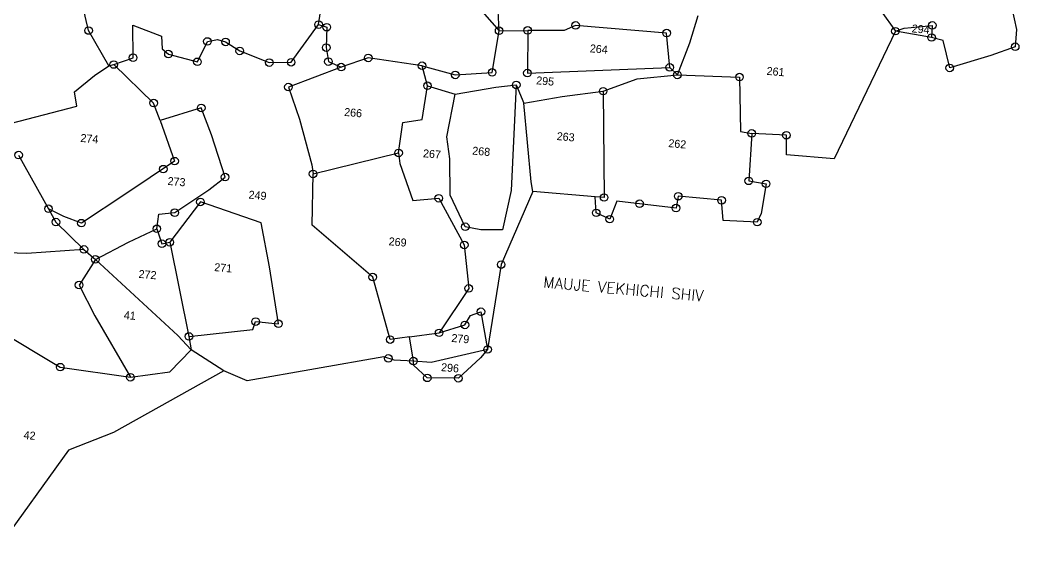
# Model space of a CAD drawing. Header units: metres. Extents: x 274390 to 277637, y 2063792 to 2066196.
# Drawn here: x 276422 to 277556, y 2064831 to 2065445 of the extents above; entities that cross this region are included whole.
import ezdxf
from ezdxf.enums import TextEntityAlignment as Align

# ---------------------------------------------------------------- set-up
doc = ezdxf.new("R2010")
doc.units = ezdxf.units.M
for name, color, linetype in [('OFF', 1, 'Continuous'), ('POLY_PARCEL', 6, 'Continuous'), ('TEXT_MAPOUT', 7, 'Continuous'), ('TEXT_PARCEL', 7, 'Continuous'), ('V_BOUND_LINE', 7, 'Continuous')]:
    doc.layers.add(name, color=color, linetype=linetype)
doc.styles.get("Standard").update_dxf_attribs({"font": 'simplex.shx'})
doc.styles.add('TEXT_MAP', font='')
doc.styles.get('TEXT_MAP').set_extended_font_data('Kruti Dev 050')

msp = doc.modelspace()

# ---------------------------------------------------------------- linework, layer by layer
for centre in [(276761.3, 2065440.2), (276761.3, 2065440.2), (276770.5, 2065437.3), (276770.5, 2065437.3), (277053, 2065439.3), (277053, 2065439.3), (277457.9, 2065439.3), (277457.9, 2065439.3), (276500.2, 2065433.5), (276500.2, 2065433.5), (276966.2, 2065433.3), (276966.2, 2065433.3), (276998.6, 2065433.6), (276998.6, 2065433.6), (277156.4, 2065430.6), (277156.4, 2065430.6), (277416.1, 2065432.8), (277416.1, 2065432.8), (277457.2, 2065425.6), (277457.2, 2065425.6), (276635, 2065421.1), (276635, 2065421.1), (276655.6, 2065420.6), (276655.6, 2065420.6), (276770, 2065414.1), (276770, 2065414.1), (277552.1, 2065415.1), (277552.1, 2065415.1), (276550.6, 2065402.7), (276550.6, 2065402.7), (276590.8, 2065406.8), (276590.8, 2065406.8), (276671.7, 2065410.4), (276671.7, 2065410.4), (276817.7, 2065402.4), (276817.7, 2065402.4), (276528.6, 2065394.9), (276528.6, 2065394.9), (276623.6, 2065398), (276623.6, 2065398), (276705.3, 2065397.1), (276705.3, 2065397.1), (276730.1, 2065397.5), (276730.1, 2065397.5), (276772.4, 2065398.2), (276772.4, 2065398.2), (276786.9, 2065392), (276786.9, 2065392), (276878.7, 2065393.6), (276878.7, 2065393.6), (277159.9, 2065391.7), (277159.9, 2065391.7), (277477.7, 2065391), (277477.7, 2065391), (276916.4, 2065383.1), (276916.4, 2065383.1), (276958.3, 2065386), (276958.3, 2065386), (276998.3, 2065385.2), (276998.3, 2065385.2), (277168.6, 2065383.1), (277168.6, 2065383.1), (277239.1, 2065380.7), (277239.1, 2065380.7), (276726.9, 2065369.3), (276726.9, 2065369.3), (276884.9, 2065370.8), (276884.9, 2065370.8), (276985.7, 2065371.8), (276985.7, 2065371.8), (277084.3, 2065364.7), (277084.3, 2065364.7), (276574, 2065351.2), (276574, 2065351.2), (276628.1, 2065345.7), (276628.1, 2065345.7), (277253, 2065316.8), (277253, 2065316.8), (277292.3, 2065314.7), (277292.3, 2065314.7), (276420.7, 2065292.2), (276420.7, 2065292.2), (276852.1, 2065294.6), (276852.1, 2065294.6), (276597.8, 2065285.3), (276597.8, 2065285.3), (276584.9, 2065276.2), (276584.9, 2065276.2), (276655.1, 2065267.2), (276655.1, 2065267.2), (276755, 2065270.8), (276755, 2065270.8), (277249.6, 2065262.9), (277249.6, 2065262.9), (277269.3, 2065259.5), (277269.3, 2065259.5), (277085.4, 2065244), (277085.4, 2065244), (277169.5, 2065245.5), (277169.5, 2065245.5), (276627, 2065239), (276627, 2065239), (276897.6, 2065243.1), (276897.6, 2065243.1), (277125.6, 2065237), (277125.6, 2065237), (277218.8, 2065240.8), (277218.8, 2065240.8), (276454.6, 2065231.3), (276454.6, 2065231.3), (276598, 2065226.8), (276598, 2065226.8), (277076.4, 2065226.6), (277076.4, 2065226.6), (277167, 2065232), (277167, 2065232), (276463, 2065216.1), (276463, 2065216.1), (276492, 2065214.9), (276492, 2065214.9), (276927.8, 2065210.9), (276927.8, 2065210.9), (277091.8, 2065219.4), (277091.8, 2065219.4), (277259.3, 2065216), (277259.3, 2065216), (276577.6, 2065208.5), (276577.6, 2065208.5), (276583.4, 2065191.5), (276583.4, 2065191.5), (276592.3, 2065193.2), (276592.3, 2065193.2), (276926.6, 2065190.2), (276926.6, 2065190.2), (276494.8, 2065185.1), (276494.8, 2065185.1), (276507.8, 2065173.8), (276507.8, 2065173.8), (276968.5, 2065167.8), (276968.5, 2065167.8), (276822.7, 2065153.7), (276822.7, 2065153.7), (276489.3, 2065144.7), (276489.3, 2065144.7), (276931.7, 2065140.9), (276931.7, 2065140.9), (276945.6, 2065114.4), (276945.6, 2065114.4), (276689.8, 2065103.2), (276689.8, 2065103.2), (276715.6, 2065100.7), (276715.6, 2065100.7), (276927.4, 2065099.4), (276927.4, 2065099.4), (276614, 2065086.3), (276614, 2065086.3), (276898.1, 2065090.4), (276898.1, 2065090.4), (276842.5, 2065082.7), (276842.5, 2065082.7), (276953.1, 2065071.5), (276953.1, 2065071.5), (276467.9, 2065051.5), (276467.9, 2065051.5), (276840.5, 2065061.4), (276840.5, 2065061.4), (276868.9, 2065058.4), (276868.9, 2065058.4), (276547.6, 2065040), (276547.6, 2065040), (276884.6, 2065039.3), (276884.6, 2065039.3), (276920, 2065038.9), (276920, 2065038.9)]:
    msp.add_circle(centre, 4.29)
at = {"layer": 'OFF'}
for p, q in [((277159.9, 2065391.7), (277168.6, 2065383.1)), ((277159.9, 2065391.7), (277168.6, 2065383.1)), ((276985.7, 2065371.8), (276994.4, 2065351.2)), ((276985.7, 2065371.8), (276994.4, 2065351.2)), ((276614, 2065086.3), (276616.4, 2065071)), ((276614, 2065086.3), (276616.4, 2065071))]:
    msp.add_line(p, q, dxfattribs=at)
at = {"layer": 'POLY_PARCEL'}
for p, q in [((276761.3, 2065440.2), (276770.8, 2065502.3)), ((276761.3, 2065440.2), (276770.8, 2065502.3)), ((276500.2, 2065433.5), (276487.9, 2065486.3)), ((276500.2, 2065433.5), (276487.9, 2065486.3)), ((276966.2, 2065433.3), (276963.6, 2065490.1)), ((276966.2, 2065433.3), (276963.6, 2065490.1)), ((276924.5, 2065480.7), (276966.2, 2065433.3)), ((276924.5, 2065480.7), (276966.2, 2065433.3)), ((277400.1, 2065455.6), (277416.1, 2065432.8)), ((277400.1, 2065455.6), (277416.1, 2065432.8)), ((277182.6, 2065419.4), (277192, 2065450.7)), ((277182.6, 2065419.4), (277192, 2065450.7)), ((276523, 2065393.3), (276500.2, 2065433.5)), ((276523, 2065393.3), (276500.2, 2065433.5)), ((276550.6, 2065402.7), (276550.5, 2065439.6)), ((276550.5, 2065439.6), (276582.8, 2065427.2)), ((276550.6, 2065402.7), (276550.5, 2065439.6)), ((276550.5, 2065439.6), (276582.8, 2065427.2)), ((276730.1, 2065397.5), (276761.3, 2065440.2)), ((276730.1, 2065397.5), (276761.3, 2065440.2)), ((276761.3, 2065440.2), (276770.5, 2065437.3)), ((276761.3, 2065440.2), (276770.5, 2065437.3)), ((276770.5, 2065437.3), (276770, 2065414.1)), ((276770.5, 2065437.3), (276770, 2065414.1)), ((276958.3, 2065386), (276966.2, 2065433.3)), ((276958.3, 2065386), (276966.2, 2065433.3)), ((276966.2, 2065433.3), (276998.6, 2065433.6)), ((276966.2, 2065433.3), (276998.6, 2065433.6)), ((276998.6, 2065433.6), (276998.3, 2065385.2)), ((276998.6, 2065433.6), (276998.3, 2065385.2)), ((277040, 2065433.6), (276998.6, 2065433.6)), ((277040, 2065433.6), (276998.6, 2065433.6)), ((277053, 2065439.3), (277040, 2065433.6)), ((277053, 2065439.3), (277040, 2065433.6)), ((277156.4, 2065430.6), (277053, 2065439.3)), ((277156.4, 2065430.6), (277053, 2065439.3)), ((277159.9, 2065391.7), (277156.4, 2065430.6)), ((277159.9, 2065391.7), (277156.4, 2065430.6)), ((277416.1, 2065432.8), (277426, 2065436.1)), ((277416.1, 2065432.8), (277426, 2065436.1)), ((277426, 2065436.1), (277457.9, 2065439.3)), ((277426, 2065436.1), (277457.9, 2065439.3)), ((277457.9, 2065439.3), (277457.2, 2065425.6)), ((277457.9, 2065439.3), (277457.2, 2065425.6)), ((276582.8, 2065427.2), (276583.5, 2065412.7)), ((276582.8, 2065427.2), (276583.5, 2065412.7)), ((276623.6, 2065398), (276635, 2065421.1)), ((276623.6, 2065398), (276635, 2065421.1)), ((276635, 2065421.1), (276646.4, 2065423.2)), ((276635, 2065421.1), (276646.4, 2065423.2)), ((276646.4, 2065423.2), (276655.6, 2065420.6)), ((276646.4, 2065423.2), (276655.6, 2065420.6)), ((276655.6, 2065420.6), (276671.7, 2065410.4)), ((276655.6, 2065420.6), (276671.7, 2065410.4)), ((277168.6, 2065383.1), (277182.6, 2065419.4)), ((277168.6, 2065383.1), (277182.6, 2065419.4)), ((276583.5, 2065412.7), (276590.8, 2065406.8)), ((276583.5, 2065412.7), (276590.8, 2065406.8)), ((276590.8, 2065406.8), (276623.6, 2065398)), ((276590.8, 2065406.8), (276623.6, 2065398)), ((276671.7, 2065410.4), (276705.3, 2065397.1)), ((276671.7, 2065410.4), (276705.3, 2065397.1)), ((276770, 2065414.1), (276772.4, 2065398.2)), ((276770, 2065414.1), (276772.4, 2065398.2)), ((276528.6, 2065394.9), (276550.6, 2065402.7)), ((276528.6, 2065394.9), (276550.6, 2065402.7)), ((276705.3, 2065397.1), (276730.1, 2065397.5)), ((276705.3, 2065397.1), (276730.1, 2065397.5)), ((276772.4, 2065398.2), (276786.9, 2065392)), ((276772.4, 2065398.2), (276786.9, 2065392)), ((276817.7, 2065402.4), (276786.9, 2065392)), ((276817.7, 2065402.4), (276786.9, 2065392)), ((276878.7, 2065393.6), (276817.7, 2065402.4)), ((276878.7, 2065393.6), (276817.7, 2065402.4)), ((276506.7, 2065382.5), (276523, 2065393.3)), ((276506.7, 2065382.5), (276523, 2065393.3)), ((276523, 2065393.3), (276528.6, 2065394.9)), ((276523, 2065393.3), (276528.6, 2065394.9)), ((276574, 2065351.2), (276528.6, 2065394.9)), ((276574, 2065351.2), (276528.6, 2065394.9)), ((276786.9, 2065392), (276726.9, 2065369.3)), ((276786.9, 2065392), (276726.9, 2065369.3)), ((276878.7, 2065393.6), (276916.4, 2065383.1)), ((276884.9, 2065370.8), (276878.7, 2065393.6)), ((276878.7, 2065393.6), (276916.4, 2065383.1)), ((276884.9, 2065370.8), (276878.7, 2065393.6)), ((276916.4, 2065383.1), (276958.3, 2065386)), ((276916.4, 2065383.1), (276958.3, 2065386)), ((276998.3, 2065385.2), (277159.9, 2065391.7)), ((276998.3, 2065385.2), (277159.9, 2065391.7)), ((276484.3, 2065364), (276506.7, 2065382.5)), ((276484.3, 2065364), (276506.7, 2065382.5)), ((277084.3, 2065364.7), (277123.1, 2065378.6)), ((277084.3, 2065364.7), (277123.1, 2065378.6)), ((277123.1, 2065378.6), (277168.6, 2065383.1)), ((277123.1, 2065378.6), (277168.6, 2065383.1)), ((277168.6, 2065383.1), (277239.1, 2065380.7)), ((277168.6, 2065383.1), (277239.1, 2065380.7)), ((277239.1, 2065380.7), (277240.3, 2065318.9)), ((277239.1, 2065380.7), (277240.3, 2065318.9)), ((276486.9, 2065347.5), (276484.3, 2065364)), ((276486.9, 2065347.5), (276484.3, 2065364)), ((276726.9, 2065369.3), (276739.4, 2065332.9)), ((276726.9, 2065369.3), (276739.4, 2065332.9)), ((276878.7, 2065332.5), (276884.9, 2065370.8)), ((276878.7, 2065332.5), (276884.9, 2065370.8)), ((276884.9, 2065370.8), (276916.2, 2065361.2)), ((276884.9, 2065370.8), (276916.2, 2065361.2)), ((276906.9, 2065312.9), (276916.2, 2065361.2)), ((276906.9, 2065312.9), (276916.2, 2065361.2)), ((276916.2, 2065361.2), (276962.3, 2065369.1)), ((276916.2, 2065361.2), (276962.3, 2065369.1)), ((276962.3, 2065369.1), (276985.7, 2065371.8)), ((276962.3, 2065369.1), (276985.7, 2065371.8)), ((276985.7, 2065371.8), (276980, 2065251.8)), ((276985.7, 2065371.8), (276980, 2065251.8)), ((277037.7, 2065358.7), (277084.3, 2065364.7)), ((277037.7, 2065358.7), (277084.3, 2065364.7)), ((277084.3, 2065364.7), (277085.4, 2065244)), ((277084.3, 2065364.7), (277085.4, 2065244)), ((276581.2, 2065331.4), (276574, 2065351.2)), ((276581.2, 2065331.4), (276574, 2065351.2)), ((276994.4, 2065351.2), (277037.7, 2065358.7)), ((276994.4, 2065351.2), (277037.7, 2065358.7)), ((277002.6, 2065261.8), (276994.4, 2065351.2)), ((277002.6, 2065261.8), (276994.4, 2065351.2)), ((276402.3, 2065325.6), (276486.9, 2065347.5)), ((276402.3, 2065325.6), (276486.9, 2065347.5)), ((276628.1, 2065345.7), (276581.2, 2065331.4)), ((276628.1, 2065345.7), (276581.2, 2065331.4)), ((276639.6, 2065315.2), (276628.1, 2065345.7)), ((276639.6, 2065315.2), (276628.1, 2065345.7)), ((276581.2, 2065331.4), (276597.8, 2065285.3)), ((276581.2, 2065331.4), (276597.8, 2065285.3)), ((276739.4, 2065332.9), (276753.4, 2065281.2)), ((276739.4, 2065332.9), (276753.4, 2065281.2)), ((276852.1, 2065294.6), (276857, 2065329.3)), ((276852.1, 2065294.6), (276857, 2065329.3)), ((276857, 2065329.3), (276878.7, 2065332.5)), ((276857, 2065329.3), (276878.7, 2065332.5)), ((277240.3, 2065318.9), (277253, 2065316.8)), ((277240.3, 2065318.9), (277253, 2065316.8)), ((276655.1, 2065267.2), (276639.6, 2065315.2)), ((276655.1, 2065267.2), (276639.6, 2065315.2)), ((276910.3, 2065287.9), (276906.9, 2065312.9)), ((276910.3, 2065287.9), (276906.9, 2065312.9)), ((276755, 2065270.8), (276852.1, 2065294.6)), ((276755, 2065270.8), (276852.1, 2065294.6)), ((276852.1, 2065294.6), (276853.4, 2065282.6)), ((276852.1, 2065294.6), (276853.4, 2065282.6)), ((276420.7, 2065292.2), (276454.6, 2065231.3)), ((276420.7, 2065292.2), (276454.6, 2065231.3)), ((276597.8, 2065285.3), (276542.5, 2065248.1)), ((276597.8, 2065285.3), (276542.5, 2065248.1)), ((276853.4, 2065282.6), (276868.2, 2065240.6)), ((276853.4, 2065282.6), (276868.2, 2065240.6)), ((276910.5, 2065246.8), (276910.3, 2065287.9)), ((276910.5, 2065246.8), (276910.3, 2065287.9)), ((276753.4, 2065281.2), (276755, 2065270.8)), ((276753.4, 2065281.2), (276755, 2065270.8)), ((276754, 2065212.7), (276755, 2065270.8)), ((276754, 2065212.7), (276755, 2065270.8)), ((276636.7, 2065252.8), (276655.1, 2065267.2)), ((276636.7, 2065252.8), (276655.1, 2065267.2)), ((277004.6, 2065250.7), (277002.6, 2065261.8)), ((277004.6, 2065250.7), (277002.6, 2065261.8)), ((276542.5, 2065248.1), (276492, 2065214.9)), ((276542.5, 2065248.1), (276492, 2065214.9)), ((276598, 2065226.8), (276636.7, 2065252.8)), ((276598, 2065226.8), (276636.7, 2065252.8)), ((276980, 2065251.8), (276970.1, 2065207.2)), ((276980, 2065251.8), (276970.1, 2065207.2)), ((276627, 2065239), (276592.3, 2065193.2)), ((276627, 2065239), (276592.3, 2065193.2)), ((276696.1, 2065215.2), (276627, 2065239)), ((276696.1, 2065215.2), (276627, 2065239)), ((276868.2, 2065240.6), (276897.6, 2065243.1)), ((276868.2, 2065240.6), (276897.6, 2065243.1)), ((276897.6, 2065243.1), (276926.6, 2065190.2)), ((276897.6, 2065243.1), (276926.6, 2065190.2)), ((276927.8, 2065210.9), (276910.5, 2065246.8)), ((276927.8, 2065210.9), (276910.5, 2065246.8)), ((277085.4, 2065244), (277075.4, 2065244.8)), ((277085.4, 2065244), (277075.4, 2065244.8)), ((276471.9, 2065222.3), (276454.6, 2065231.3)), ((276454.6, 2065231.3), (276463, 2065216.1)), ((276471.9, 2065222.3), (276454.6, 2065231.3)), ((276454.6, 2065231.3), (276463, 2065216.1)), ((276580, 2065225), (276598, 2065226.8)), ((276580, 2065225), (276598, 2065226.8)), ((276463, 2065216.1), (276494.8, 2065185.1)), ((276463, 2065216.1), (276494.8, 2065185.1)), ((276492, 2065214.9), (276471.9, 2065222.3)), ((276492, 2065214.9), (276471.9, 2065222.3)), ((276577.6, 2065208.5), (276580, 2065225)), ((276577.6, 2065208.5), (276580, 2065225)), ((276705.5, 2065165.2), (276696.1, 2065215.2)), ((276705.5, 2065165.2), (276696.1, 2065215.2)), ((276545.6, 2065193.5), (276577.6, 2065208.5)), ((276545.6, 2065193.5), (276577.6, 2065208.5)), ((276577.6, 2065208.5), (276583.4, 2065191.5)), ((276577.6, 2065208.5), (276583.4, 2065191.5)), ((276822.7, 2065153.7), (276754, 2065212.7)), ((276822.7, 2065153.7), (276754, 2065212.7)), ((276945.6, 2065207.4), (276927.8, 2065210.9)), ((276945.6, 2065207.4), (276927.8, 2065210.9)), ((276970.1, 2065207.2), (276945.6, 2065207.4)), ((276970.1, 2065207.2), (276945.6, 2065207.4)), ((276507.8, 2065173.8), (276545.6, 2065193.5)), ((276507.8, 2065173.8), (276545.6, 2065193.5)), ((276583.4, 2065191.5), (276592.3, 2065193.2)), ((276583.4, 2065191.5), (276592.3, 2065193.2)), ((276592.3, 2065193.2), (276614, 2065086.3)), ((276592.3, 2065193.2), (276614, 2065086.3)), ((276430.1, 2065180.4), (276383.5, 2065181.8)), ((276430.1, 2065180.4), (276383.5, 2065181.8)), ((276494.8, 2065185.1), (276430.1, 2065180.4)), ((276494.8, 2065185.1), (276430.1, 2065180.4)), ((276494.8, 2065185.1), (276507.8, 2065173.8)), ((276494.8, 2065185.1), (276507.8, 2065173.8)), ((276926.6, 2065190.2), (276931.7, 2065140.9)), ((276926.6, 2065190.2), (276931.7, 2065140.9)), ((276507.8, 2065173.8), (276489.3, 2065144.7)), ((276507.8, 2065173.8), (276489.3, 2065144.7)), ((276601.6, 2065087.3), (276507.8, 2065173.8)), ((276601.6, 2065087.3), (276507.8, 2065173.8)), ((276715.6, 2065100.7), (276705.5, 2065165.2)), ((276715.6, 2065100.7), (276705.5, 2065165.2)), ((276842.5, 2065082.7), (276822.7, 2065153.7)), ((276842.5, 2065082.7), (276822.7, 2065153.7)), ((276489.3, 2065144.7), (276507.3, 2065109.9)), ((276489.3, 2065144.7), (276507.3, 2065109.9)), ((276931.7, 2065140.9), (276898.1, 2065090.4)), ((276931.7, 2065140.9), (276898.1, 2065090.4)), ((276364.7, 2065113.2), (276467.9, 2065051.5)), ((276364.7, 2065113.2), (276467.9, 2065051.5)), ((276933.7, 2065110.2), (276945.6, 2065114.4)), ((276933.7, 2065110.2), (276945.6, 2065114.4)), ((276945.6, 2065114.4), (276953.1, 2065071.5)), ((276945.6, 2065114.4), (276953.1, 2065071.5)), ((276507.3, 2065109.9), (276547.6, 2065040)), ((276507.3, 2065109.9), (276547.6, 2065040)), ((276686.5, 2065094.1), (276689.8, 2065103.2)), ((276686.5, 2065094.1), (276689.8, 2065103.2)), ((276689.8, 2065103.2), (276715.6, 2065100.7)), ((276689.8, 2065103.2), (276715.6, 2065100.7)), ((276927.4, 2065099.4), (276933.7, 2065110.2)), ((276927.4, 2065099.4), (276933.7, 2065110.2)), ((276614, 2065086.3), (276686.5, 2065094.1)), ((276614, 2065086.3), (276686.5, 2065094.1)), ((276864.4, 2065085.8), (276898.1, 2065090.4)), ((276864.4, 2065085.8), (276898.1, 2065090.4)), ((276898.1, 2065090.4), (276927.4, 2065099.4)), ((276898.1, 2065090.4), (276927.4, 2065099.4)), ((276616.4, 2065071), (276601.6, 2065087.3)), ((276616.4, 2065071), (276601.6, 2065087.3)), ((276864.4, 2065085.8), (276842.5, 2065082.7)), ((276864.4, 2065085.8), (276842.5, 2065082.7)), ((276868.9, 2065058.4), (276864.4, 2065085.8)), ((276868.9, 2065058.4), (276864.4, 2065085.8)), ((276592.3, 2065046.1), (276616.4, 2065071)), ((276592.3, 2065046.1), (276616.4, 2065071)), ((276653.8, 2065047.3), (276616.4, 2065071)), ((276653.8, 2065047.3), (276616.4, 2065071)), ((276953.1, 2065071.5), (276889.2, 2065056.7)), ((276953.1, 2065071.5), (276889.2, 2065056.7)), ((276889.2, 2065056.7), (276868.9, 2065058.4)), ((276889.2, 2065056.7), (276868.9, 2065058.4)), ((276467.9, 2065051.5), (276547.6, 2065040)), ((276467.9, 2065051.5), (276547.6, 2065040)), ((276547.6, 2065040), (276592.3, 2065046.1)), ((276547.6, 2065040), (276592.3, 2065046.1))]:
    msp.add_line(p, q, dxfattribs=at)
at = {"layer": 'V_BOUND_LINE'}
for p, q in [((277544.3, 2065477.8), (277553.4, 2065434.6)), ((277544.3, 2065477.8), (277553.4, 2065434.6)), ((277416.1, 2065432.8), (277346.6, 2065288)), ((277416.1, 2065432.8), (277346.6, 2065288)), ((277457.2, 2065425.6), (277416.1, 2065432.8)), ((277457.2, 2065425.6), (277416.1, 2065432.8)), ((277553.4, 2065434.6), (277552.1, 2065415.1)), ((277553.4, 2065434.6), (277552.1, 2065415.1)), ((277470.2, 2065422.3), (277457.2, 2065425.6)), ((277470.2, 2065422.3), (277457.2, 2065425.6)), ((277477.7, 2065391), (277470.2, 2065422.3)), ((277477.7, 2065391), (277470.2, 2065422.3)), ((277552.1, 2065415.1), (277524.6, 2065405.1)), ((277552.1, 2065415.1), (277524.6, 2065405.1)), ((277524.6, 2065405.1), (277477.7, 2065391)), ((277524.6, 2065405.1), (277477.7, 2065391)), ((277253, 2065316.8), (277249.6, 2065262.9)), ((277253, 2065316.8), (277249.6, 2065262.9)), ((277292.3, 2065314.7), (277253, 2065316.8)), ((277292.3, 2065314.7), (277253, 2065316.8)), ((277292.6, 2065292.5), (277292.3, 2065314.7)), ((277292.6, 2065292.5), (277292.3, 2065314.7)), ((277346.6, 2065288), (277292.6, 2065292.5)), ((277346.6, 2065288), (277292.6, 2065292.5)), ((277249.6, 2065262.9), (277269.3, 2065259.5)), ((277249.6, 2065262.9), (277269.3, 2065259.5)), ((277269.3, 2065259.5), (277263.7, 2065225.8)), ((277269.3, 2065259.5), (277263.7, 2065225.8)), ((277004.6, 2065250.7), (276968.5, 2065167.8)), ((277004.6, 2065250.7), (276968.5, 2065167.8)), ((277075.4, 2065244.8), (277004.6, 2065250.7)), ((277075.4, 2065244.8), (277004.6, 2065250.7)), ((277076.4, 2065226.6), (277075.4, 2065244.8)), ((277076.4, 2065226.6), (277075.4, 2065244.8)), ((277099.8, 2065240), (277091.8, 2065219.4)), ((277099.8, 2065240), (277091.8, 2065219.4)), ((277167, 2065232), (277099.8, 2065240)), ((277167, 2065232), (277099.8, 2065240)), ((277169.5, 2065245.5), (277167, 2065232)), ((277169.5, 2065245.5), (277167, 2065232)), ((277218.8, 2065240.8), (277169.5, 2065245.5)), ((277218.8, 2065240.8), (277169.5, 2065245.5)), ((277220.4, 2065218), (277218.8, 2065240.8)), ((277220.4, 2065218), (277218.8, 2065240.8)), ((277091.8, 2065219.4), (277076.4, 2065226.6)), ((277091.8, 2065219.4), (277076.4, 2065226.6)), ((277263.7, 2065225.8), (277259.3, 2065216)), ((277263.7, 2065225.8), (277259.3, 2065216)), ((277259.3, 2065216), (277220.4, 2065218)), ((277259.3, 2065216), (277220.4, 2065218)), ((276968.5, 2065167.8), (276953.1, 2065071.5)), ((276968.5, 2065167.8), (276953.1, 2065071.5)), ((276953.1, 2065071.5), (276945.1, 2065062)), ((276953.1, 2065071.5), (276945.1, 2065062)), ((276835.4, 2065063), (276680.3, 2065036.1)), ((276835.4, 2065063), (276680.3, 2065036.1)), ((276847, 2065059.3), (276835.4, 2065063)), ((276847, 2065059.3), (276835.4, 2065063)), ((276868.9, 2065058.4), (276847, 2065059.3)), ((276868.9, 2065058.4), (276847, 2065059.3)), ((276868.9, 2065053.6), (276868.9, 2065058.4)), ((276868.9, 2065053.6), (276868.9, 2065058.4)), ((276945.1, 2065062), (276920, 2065038.9)), ((276945.1, 2065062), (276920, 2065038.9)), ((276653.8, 2065047.3), (276528.5, 2064977.2)), ((276653.8, 2065047.3), (276528.5, 2064977.2)), ((276680.3, 2065036.1), (276653.8, 2065047.3)), ((276680.3, 2065036.1), (276653.8, 2065047.3)), ((276884.6, 2065039.3), (276868.9, 2065053.6)), ((276884.6, 2065039.3), (276868.9, 2065053.6)), ((276920, 2065038.9), (276884.6, 2065039.3)), ((276920, 2065038.9), (276884.6, 2065039.3)), ((276528.5, 2064977.2), (276477.5, 2064957.3)), ((276528.5, 2064977.2), (276477.5, 2064957.3)), ((276477.5, 2064957.3), (276386.5, 2064831.5)), ((276477.5, 2064957.3), (276386.5, 2064831.5))]:
    msp.add_line(p, q, dxfattribs=at)

# ---------------------------------------------------------------- texts
at = {"layer": 'TEXT_MAPOUT'}
msp.add_text('MAUJE VEKHICHI SHIV', height=12.615, rotation=355.0271, dxfattribs=at).set_placement((277015.8, 2065141.9))
at = {"layer": 'TEXT_PARCEL', "style": 'TEXT_MAP'}
for s, p in [('294', (277444.4, 2065430.6)), ('294', (277444.4, 2065430.6)), ('264', (277079, 2065408)), ('264', (277079, 2065408)), ('261', (277279.7, 2065382.4)), ('261', (277279.7, 2065382.4)), ('295', (277018.1, 2065371.7)), ('295', (277018.1, 2065371.7)), ('266', (276800.1, 2065335.8)), ('266', (276800.1, 2065335.8)), ('274', (276500.7, 2065306.3)), ('274', (276500.7, 2065306.3)), ('263', (277041.4, 2065308.4)), ('263', (277041.4, 2065308.4)), ('262', (277168.1, 2065300.4)), ('262', (277168.1, 2065300.4)), ('267', (276889.6, 2065288.9)), ('267', (276889.6, 2065288.9)), ('268', (276945.5, 2065291.9)), ('268', (276945.5, 2065291.9)), ('273', (276599.6, 2065257.5)), ('273', (276599.6, 2065257.5)), ('249', (276691.6, 2065242)), ('249', (276691.6, 2065242)), ('269', (276850.6, 2065189)), ('269', (276850.6, 2065189)), ('271', (276652.6, 2065159.7)), ('271', (276652.6, 2065159.7)), ('272', (276566.7, 2065152)), ('272', (276566.7, 2065152)), ('41', (276546.6, 2065105.6)), ('41', (276546.6, 2065105.6)), ('279', (276921.8, 2065079.3)), ('279', (276921.8, 2065079.3)), ('296', (276910.1, 2065046.2)), ('296', (276910.1, 2065046.2)), ('42', (276432.8, 2064969.5)), ('42', (276432.8, 2064969.5))]:
    msp.add_text(s, height=9.08, rotation=355.0271, dxfattribs=at).set_placement(p, align=Align.CENTER)

doc.saveas('drawing.dxf')
